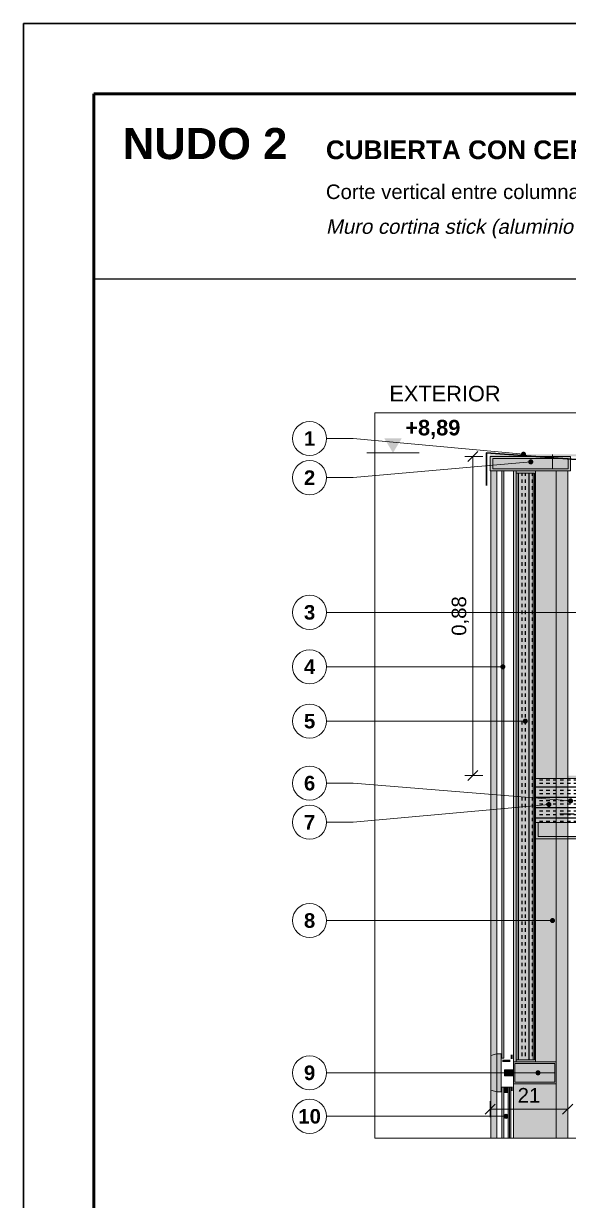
# Model space of a CAD drawing. Header units: millimetres. Extents: x 6 to 4194, y 6 to 5934.
# Drawn here: x 6 to 1509, y 2688 to 5934 of the extents above; entities that cross this region are included whole.
import ezdxf
from ezdxf.enums import TextEntityAlignment as Align

# ---------------------------------------------------------------- set-up
doc = ezdxf.new("R2010")
doc.units = ezdxf.units.MM
doc.header["$LTSCALE"] = 20
for name, color, linetype in [('A-ACERO', 250, 'CONTINUOUS'), ('A-AISLACION-LANA', 40, 'CONTINUOUS'), ('A-ALUMINIO', 253, 'CONTINUOUS'), ('A-CHAPA-GALVANIZADA', 253, 'CONTINUOUS'), ('A-CONTORNOS', 7, 'CONTINUOUS'), ('A-NEOPRENO-SELLADORES', 7, 'CONTINUOUS'), ('A-SELLADOR-INTUMESCENTE', 1, 'CONTINUOUS'), ('A-VIDRIO', 4, 'CONTINUOUS'), ('A-VISTA', 8, 'CONTINUOUS'), ('X-COTAS', 3, 'CONTINUOUS'), ('X-MARCO', 7, 'CONTINUOUS'), ('X-NIVELES', 7, 'CONTINUOUS'), ('X-REFERENCIAS', 1, 'CONTINUOUS'), ('X-TEXTOS', 7, 'CONTINUOUS')]:
    doc.layers.add(name, color=color, linetype=linetype)
doc.styles.add('ARIAL', font='arial.ttf')
doc.styles.add('ARIAL-B', font='arialbd.ttf')

msp = doc.modelspace()

# ---------------------------------------------------------------- hatches: boundary and pattern name
at = {"layer": 'A-ACERO', "true_color": 0x888888}
h = msp.add_hatch(color=256, dxfattribs=at)
h.dxf.hatch_style = 1
h.paths.add_polyline_path([(1293, 4740), (1597, 4740), (1597, 4746), (1293, 4746)])
at = {"layer": 'A-ACERO', "true_color": 0x3b3b3b}
h = msp.add_hatch(color=256, dxfattribs=at)
h.dxf.hatch_style = 1
h.paths.add_polyline_path([(1365, 3070), (1418, 3070), (1418, 4700), (1365, 4700), (1365, 4694), (1412, 4694), (1412, 3076), (1365, 3076)])
at = {"layer": 'A-ACERO', "true_color": 0x333333}
h = msp.add_hatch(color=256, dxfattribs=at)
h.dxf.hatch_style = 1
h.paths.add_polyline_path([(1327, 3070), (1349, 3070), (1349, 3076), (1327, 3076)])
at = {"layer": 'A-AISLACION-LANA'}
h = msp.add_hatch(dxfattribs=at)
h.set_pattern_fill('INSUL', color=256, scale=3, angle=90)
h.paths.add_polyline_path([(1365, 3076), (1415, 3076), (1415, 4694), (1365, 4694)])
h = msp.add_hatch(dxfattribs=at)
h.set_pattern_fill('INSUL', color=256, scale=3)
h.paths.add_polyline_path([(1418, 3730), (1625, 3730), (1625, 3852), (1418, 3852)])
at = {"layer": 'A-ALUMINIO', "true_color": 0x9aa3ab}
h = msp.add_hatch(color=256, dxfattribs=at)
h.dxf.hatch_style = 1
h.paths.add_polyline_path([(1293, 4700), (1515, 4700), (1515, 4740), (1293, 4740)])
at = {"layer": 'A-ALUMINIO', "true_color": 0xb9c0c6}
h = msp.add_hatch(color=256, dxfattribs=at)
h.dxf.hatch_style = 1
h.paths.add_polyline_path([(1295, 2992), (1311, 2988), (1311, 3092), (1295, 3088)])
at = {"layer": 'A-ALUMINIO', "true_color": 0x9aa3ab}
h = msp.add_hatch(color=256, dxfattribs=at)
h.dxf.hatch_style = 1
h.paths.add_polyline_path([(1311, 2988), (1323, 2988), (1323, 3092), (1311, 3092)])
h = msp.add_hatch(color=256, dxfattribs=at)
h.dxf.hatch_style = 1
h.paths.add_polyline_path([(1357, 3010), (1475, 3010), (1475, 3070), (1357, 3070)])
h = msp.add_hatch(color=256, dxfattribs=at)
h.dxf.hatch_style = 1
h.paths.add_polyline_path([(1333, 3032), (1357, 3032), (1357, 3048), (1333, 3048)])
h = msp.add_hatch(color=256, dxfattribs=at)
h.dxf.hatch_style = 1
h.paths.add_polyline_path([(1331, 2986), (1343, 2986), (1343, 3000), (1331, 3000)])
at = {"layer": 'A-CHAPA-GALVANIZADA', "true_color": 0x8f989f}
h = msp.add_hatch(color=256, dxfattribs=at)
h.dxf.hatch_style = 1
h.paths.add_polyline_path([(1418, 3730), (1418, 3685), (1625, 3685), (1625, 3610), (1618, 3610), (1618, 3692), (1425, 3692), (1425, 3730)])
at = {"layer": 'A-NEOPRENO-SELLADORES', "true_color": 0x111111}
h = msp.add_hatch(color=256, dxfattribs=at)
h.dxf.hatch_style = 1
h.paths.add_polyline_path([(1323, 3078), (1325, 3078), (1325, 3090), (1323, 3090)])
h = msp.add_hatch(color=256, dxfattribs=at)
h.dxf.hatch_style = 1
h.paths.add_polyline_path([(1350, 3078), (1355, 3078), (1355, 3090), (1350, 3090)])
h = msp.add_hatch(color=256, dxfattribs=at)
h.dxf.hatch_style = 1
h.paths.add_polyline_path([(1323, 2990), (1325, 2990), (1325, 3002), (1323, 3002)])
h = msp.add_hatch(color=256, dxfattribs=at)
h.dxf.hatch_style = 1
h.paths.add_polyline_path([(1331, 2996), (1343, 2996), (1343, 3000), (1331, 3000)])
h = msp.add_hatch(color=256, dxfattribs=at)
h.dxf.hatch_style = 1
h.paths.add_polyline_path([(1350, 2990), (1355, 2990), (1355, 3002), (1350, 3002)])
at = {"layer": 'A-SELLADOR-INTUMESCENTE', "true_color": 0xc0392b}
h = msp.add_hatch(color=256, dxfattribs=at)
h.dxf.hatch_style = 1
h.paths.add_polyline_path([(1418, 3852), (1625, 3852), (1625, 3860), (1418, 3860)])
at = {"layer": 'A-VIDRIO', "true_color": 0x6f8796}
h = msp.add_hatch(color=256, dxfattribs=at)
h.dxf.hatch_style = 1
h.paths.add_polyline_path([(1325, 3080), (1331, 3080), (1331, 4700), (1325, 4700)])
at = {"layer": 'A-VIDRIO', "true_color": 0xbfe3f0}
h = msp.add_hatch(color=256, dxfattribs=at)
h.dxf.hatch_style = 1
h.paths.add_polyline_path([(1325, 2860), (1331, 2860), (1331, 3000), (1325, 3000)])
h = msp.add_hatch(color=256, dxfattribs=at)
h.dxf.hatch_style = 1
h.paths.add_polyline_path([(1343, 2860), (1350, 2860), (1350, 3000), (1343, 3000)])
at = {"layer": 'A-VISTA', "true_color": 0xe9ecee}
h = msp.add_hatch(color=256, dxfattribs=at)
h.dxf.hatch_style = 1
h.paths.add_polyline_path([(1295, 2860), (1311, 2860), (1311, 4700), (1295, 4700)])
at = {"layer": 'A-VISTA', "true_color": 0xe3e7ea}
h = msp.add_hatch(color=256, dxfattribs=at)
h.dxf.hatch_style = 1
h.paths.add_polyline_path([(1357, 2860), (1507, 2860), (1507, 4700), (1357, 4700)])
at = {"layer": 'X-NIVELES'}
h = msp.add_hatch(color=7, dxfattribs=at)
h.dxf.hatch_style = 1
h.paths.add_polyline_path([(1025, 4750), (1001, 4790), (1049, 4790)])
at = {"layer": 'X-REFERENCIAS'}
h = msp.add_hatch(color=7, dxfattribs=at)
h.dxf.hatch_style = 1
h.paths.add_polyline_path([(1392, 4746), (1391.7, 4748.2), (1390.7, 4750.1), (1389.1, 4751.7), (1387.2, 4752.7), (1385, 4753), (1382.8, 4752.7), (1380.9, 4751.7), (1379.3, 4750.1), (1378.3, 4748.2), (1378, 4746), (1378.3, 4743.8), (1379.3, 4741.9), (1380.9, 4740.3), (1382.8, 4739.3), (1385, 4739), (1387.2, 4739.3), (1389.1, 4740.3), (1390.7, 4741.9), (1391.7, 4743.8)])
h = msp.add_hatch(color=7, dxfattribs=at)
h.dxf.hatch_style = 1
h.paths.add_polyline_path([(1412, 4725), (1411.7, 4727.2), (1410.7, 4729.1), (1409.1, 4730.7), (1407.2, 4731.7), (1405, 4732), (1402.8, 4731.7), (1400.9, 4730.7), (1399.3, 4729.1), (1398.3, 4727.2), (1398, 4725), (1398.3, 4722.8), (1399.3, 4720.9), (1400.9, 4719.3), (1402.8, 4718.3), (1405, 4718), (1407.2, 4718.3), (1409.1, 4719.3), (1410.7, 4720.9), (1411.7, 4722.8)])
h = msp.add_hatch(color=7, dxfattribs=at)
h.dxf.hatch_style = 1
h.paths.add_polyline_path([(1335, 4160), (1334.7, 4162.2), (1333.7, 4164.1), (1332.1, 4165.7), (1330.2, 4166.7), (1328, 4167), (1325.8, 4166.7), (1323.9, 4165.7), (1322.3, 4164.1), (1321.3, 4162.2), (1321, 4160), (1321.3, 4157.8), (1322.3, 4155.9), (1323.9, 4154.3), (1325.8, 4153.3), (1328, 4153), (1330.2, 4153.3), (1332.1, 4154.3), (1333.7, 4155.9), (1334.7, 4157.8)])
h = msp.add_hatch(color=7, dxfattribs=at)
h.dxf.hatch_style = 1
h.paths.add_polyline_path([(1397, 4010), (1396.7, 4012.2), (1395.7, 4014.1), (1394.1, 4015.7), (1392.2, 4016.7), (1390, 4017), (1387.8, 4016.7), (1385.9, 4015.7), (1384.3, 4014.1), (1383.3, 4012.2), (1383, 4010), (1383.3, 4007.8), (1384.3, 4005.9), (1385.9, 4004.3), (1387.8, 4003.3), (1390, 4003), (1392.2, 4003.3), (1394.1, 4004.3), (1395.7, 4005.9), (1396.7, 4007.8)])
h = msp.add_hatch(color=7, dxfattribs=at)
h.dxf.hatch_style = 1
h.paths.add_polyline_path([(1462, 3780), (1461.7, 3782.2), (1460.7, 3784.1), (1459.1, 3785.7), (1457.2, 3786.7), (1455, 3787), (1452.8, 3786.7), (1450.9, 3785.7), (1449.3, 3784.1), (1448.3, 3782.2), (1448, 3780), (1448.3, 3777.8), (1449.3, 3775.9), (1450.9, 3774.3), (1452.8, 3773.3), (1455, 3773), (1457.2, 3773.3), (1459.1, 3774.3), (1460.7, 3775.9), (1461.7, 3777.8)])
h = msp.add_hatch(color=7, dxfattribs=at)
h.dxf.hatch_style = 1
h.paths.add_polyline_path([(1522, 3790), (1521.7, 3792.2), (1520.7, 3794.1), (1519.1, 3795.7), (1517.2, 3796.7), (1515, 3797), (1512.8, 3796.7), (1510.9, 3795.7), (1509.3, 3794.1), (1508.3, 3792.2), (1508, 3790), (1508.3, 3787.8), (1509.3, 3785.9), (1510.9, 3784.3), (1512.8, 3783.3), (1515, 3783), (1517.2, 3783.3), (1519.1, 3784.3), (1520.7, 3785.9), (1521.7, 3787.8)])
h = msp.add_hatch(color=7, dxfattribs=at)
h.dxf.hatch_style = 1
h.paths.add_polyline_path([(1472, 3460), (1471.7, 3462.2), (1470.7, 3464.1), (1469.1, 3465.7), (1467.2, 3466.7), (1465, 3467), (1462.8, 3466.7), (1460.9, 3465.7), (1459.3, 3464.1), (1458.3, 3462.2), (1458, 3460), (1458.3, 3457.8), (1459.3, 3455.9), (1460.9, 3454.3), (1462.8, 3453.3), (1465, 3453), (1467.2, 3453.3), (1469.1, 3454.3), (1470.7, 3455.9), (1471.7, 3457.8)])
h = msp.add_hatch(color=7, dxfattribs=at)
h.dxf.hatch_style = 1
h.paths.add_polyline_path([(1432, 3040), (1431.7, 3042.2), (1430.7, 3044.1), (1429.1, 3045.7), (1427.2, 3046.7), (1425, 3047), (1422.8, 3046.7), (1420.9, 3045.7), (1419.3, 3044.1), (1418.3, 3042.2), (1418, 3040), (1418.3, 3037.8), (1419.3, 3035.9), (1420.9, 3034.3), (1422.8, 3033.3), (1425, 3033), (1427.2, 3033.3), (1429.1, 3034.3), (1430.7, 3035.9), (1431.7, 3037.8)])
h = msp.add_hatch(color=7, dxfattribs=at)
h.dxf.hatch_style = 1
h.paths.add_polyline_path([(1344, 2920), (1343.7, 2922.2), (1342.7, 2924.1), (1341.1, 2925.7), (1339.2, 2926.7), (1337, 2927), (1334.8, 2926.7), (1332.9, 2925.7), (1331.3, 2924.1), (1330.3, 2922.2), (1330, 2920), (1330.3, 2917.8), (1331.3, 2915.9), (1332.9, 2914.3), (1334.8, 2913.3), (1337, 2913), (1339.2, 2913.3), (1341.1, 2914.3), (1342.7, 2915.9), (1343.7, 2917.8)])

# ---------------------------------------------------------------- linework, layer by layer
at = {"layer": 'A-CONTORNOS', "lineweight": 30}
msp.add_lwpolyline([(1283, 4660), (1283, 4750), (1617, 4725), (1617, 4675)], dxfattribs=at)
at = {"layer": 'A-CONTORNOS', "lineweight": 18}
for points in [[(1293, 4700), (1515, 4700), (1515, 4740), (1293, 4740)], [(1325, 3080), (1331, 3080), (1331, 4700), (1325, 4700)], [(1365, 3076), (1415, 3076), (1415, 4694), (1365, 4694)], [(1418, 3730), (1625, 3730), (1625, 3852), (1418, 3852)], [(1357, 3010), (1475, 3010), (1475, 3070), (1357, 3070)], [(1325, 2860), (1331, 2860), (1331, 3000), (1325, 3000)], [(1343, 2860), (1350, 2860), (1350, 3000), (1343, 3000)]]:
    msp.add_lwpolyline(points, close=True, dxfattribs=at)
msp.add_lwpolyline([(1465, 4708), (1465, 4745)], dxfattribs=at)
at = {"layer": 'A-CONTORNOS', "lineweight": 13}
for points in [[(1300, 4706), (1508, 4706), (1508, 4734), (1300, 4734)], [(1365, 3070), (1418, 3070), (1418, 4700), (1365, 4700), (1365, 4694), (1412, 4694), (1412, 3076), (1365, 3076)], [(1418, 3730), (1418, 3685), (1625, 3685), (1625, 3610), (1618, 3610), (1618, 3692), (1425, 3692), (1425, 3730)], [(1295, 2992), (1311, 2988), (1311, 3092), (1295, 3088)], [(1311, 2988), (1323, 2988), (1323, 3092), (1311, 3092)], [(1361, 3014), (1471, 3014), (1471, 3066), (1361, 3066)], [(1333, 3032), (1357, 3032), (1357, 3048), (1333, 3048)], [(1331, 2986), (1343, 2986), (1343, 3000), (1331, 3000)]]:
    msp.add_lwpolyline(points, close=True, dxfattribs=at)
for points in [[(1475, 2860), (1475, 4700)], [(1311, 3040), (1395, 3040)], [(1361, 3040), (1471, 3040)], [(1346.5, 2860), (1346.5, 3000)]]:
    msp.add_lwpolyline(points, dxfattribs=at)
at = {"layer": 'A-CONTORNOS', "lineweight": 25}
msp.add_lwpolyline([(1485, 3754), (1525, 3754)], dxfattribs=at)
at = {"layer": 'A-VISTA', "lineweight": 13}
for points in [[(1295, 2860), (1311, 2860), (1311, 4700), (1295, 4700)], [(1357, 2860), (1507, 2860), (1507, 4700), (1357, 4700)]]:
    msp.add_lwpolyline(points, close=True, dxfattribs=at)
at = {"layer": 'X-COTAS', "lineweight": 13}
for points in [[(1223, 4740), (1273, 4740)], [(1245, 3860), (1245, 4740)], [(1223, 3860), (1273, 3860)], [(1293, 2962), (1293, 2918)], [(1507, 2962), (1507, 2918)], [(1293, 2940), (1507, 2940)]]:
    msp.add_lwpolyline(points, dxfattribs=at)
at = {"layer": 'X-COTAS', "lineweight": 25}
for points in [[(1231, 4726), (1259, 4754)], [(1231, 3846), (1259, 3874)], [(1279, 2926), (1307, 2954)], [(1493, 2926), (1521, 2954)]]:
    msp.add_lwpolyline(points, dxfattribs=at)
at = {"layer": 'X-MARCO', "lineweight": 30}
msp.add_lwpolyline([(6, 5934), (4194, 5934), (4194, 6), (6, 6)], close=True, dxfattribs=at)
at = {"layer": 'X-MARCO', "lineweight": 50}
msp.add_lwpolyline([(200, 5740), (4000, 5740), (4000, 200), (200, 200)], close=True, dxfattribs=at)
at = {"layer": 'X-NIVELES', "lineweight": 13}
msp.add_lwpolyline([(953, 4750), (1097, 4750)], dxfattribs=at)
at = {"layer": 'X-REFERENCIAS', "lineweight": 13}
for points in [[(1385, 4746), (915, 4789.5), (842, 4789.5)], [(1405, 4725), (915, 4681.5), (842, 4681.5)], [(1555, 4310), (915, 4310), (842, 4310)], [(1328, 4160), (915, 4160), (842, 4160)], [(1390, 4010), (915, 4010), (842, 4010)], [(1515, 3790), (915, 3839), (842, 3839)], [(1455, 3780), (915, 3731), (842, 3731)], [(1465, 3460), (915, 3460), (842, 3460)], [(1425, 3040), (915, 3040), (842, 3040)], [(1337, 2920), (915, 2920), (842, 2920)]]:
    msp.add_lwpolyline(points, dxfattribs=at)
at = {"layer": 'X-REFERENCIAS', "lineweight": 18}
for centre in [(795, 4789.5), (795, 4681.5), (795, 4310), (795, 4160), (795, 4010), (795, 3839), (795, 3731), (795, 3460), (795, 3040), (795, 2920)]:
    msp.add_circle(centre, 47, dxfattribs=at)
at = {"layer": 'X-TEXTOS', "lineweight": 25}
msp.add_lwpolyline([(200, 5230), (4000, 5230)], dxfattribs=at)
at = {"layer": 'X-TEXTOS', "lineweight": 13}
msp.add_lwpolyline([(975, 4860), (3225, 4860), (3225, 2860), (975, 2860)], close=True, dxfattribs=at)

# ---------------------------------------------------------------- texts
at = {"layer": 'X-COTAS', "style": 'ARIAL'}
msp.add_text('0,88', height=40.1, rotation=90, dxfattribs=at).set_placement((1227, 4300), align=Align.CENTER)
msp.add_text('21', height=40.1, dxfattribs=at).set_placement((1400, 2958), align=Align.CENTER)
at = {"layer": 'X-NIVELES', "style": 'ARIAL-B'}
msp.add_text('+8,89', height=42.96, dxfattribs=at).set_placement((1059, 4798))
at = {"layer": 'X-REFERENCIAS', "style": 'ARIAL-B'}
for s, p in [('1', (795, 4769.5)), ('2', (795, 4661.5)), ('3', (795, 4290)), ('4', (795, 4140)), ('5', (795, 3990)), ('6', (795, 3819)), ('7', (795, 3711)), ('8', (795, 3440)), ('9', (795, 3020)), ('10', (795, 2900))]:
    msp.add_text(s, height=40.1, dxfattribs=at).set_placement(p, align=Align.CENTER)
at = {"layer": 'X-TEXTOS'}
for s, height, style, p in [('NUDO 2', 85.92, 'ARIAL-B', (280, 5560)), ('CUBIERTA CON CERRAMIENTO EXTERIOR VIDRIADO', 51.552, 'ARIAL-B', (840, 5560)), ('Corte vertical entre columnas (columna y viga IPE 400 en vista) · ESCALA 1:20', 40.096, 'ARIAL', (840, 5450)), ('EXTERIOR', 42.96, 'ARIAL', (1015, 4892))]:
    msp.add_text(s, height=height, dxfattribs=dict(at, style=style)).set_placement(p)
at = {"layer": 'X-TEXTOS', "style": 'ARIAL', "oblique": 12}
msp.add_text('Muro cortina stick (aluminio + DVH) colgado c/ grapas s/ placa embebida · parapeto c/ montantes tubo · losa colaborante', height=40.096, dxfattribs=at).set_placement((840, 5354))

doc.saveas('drawing.dxf')
